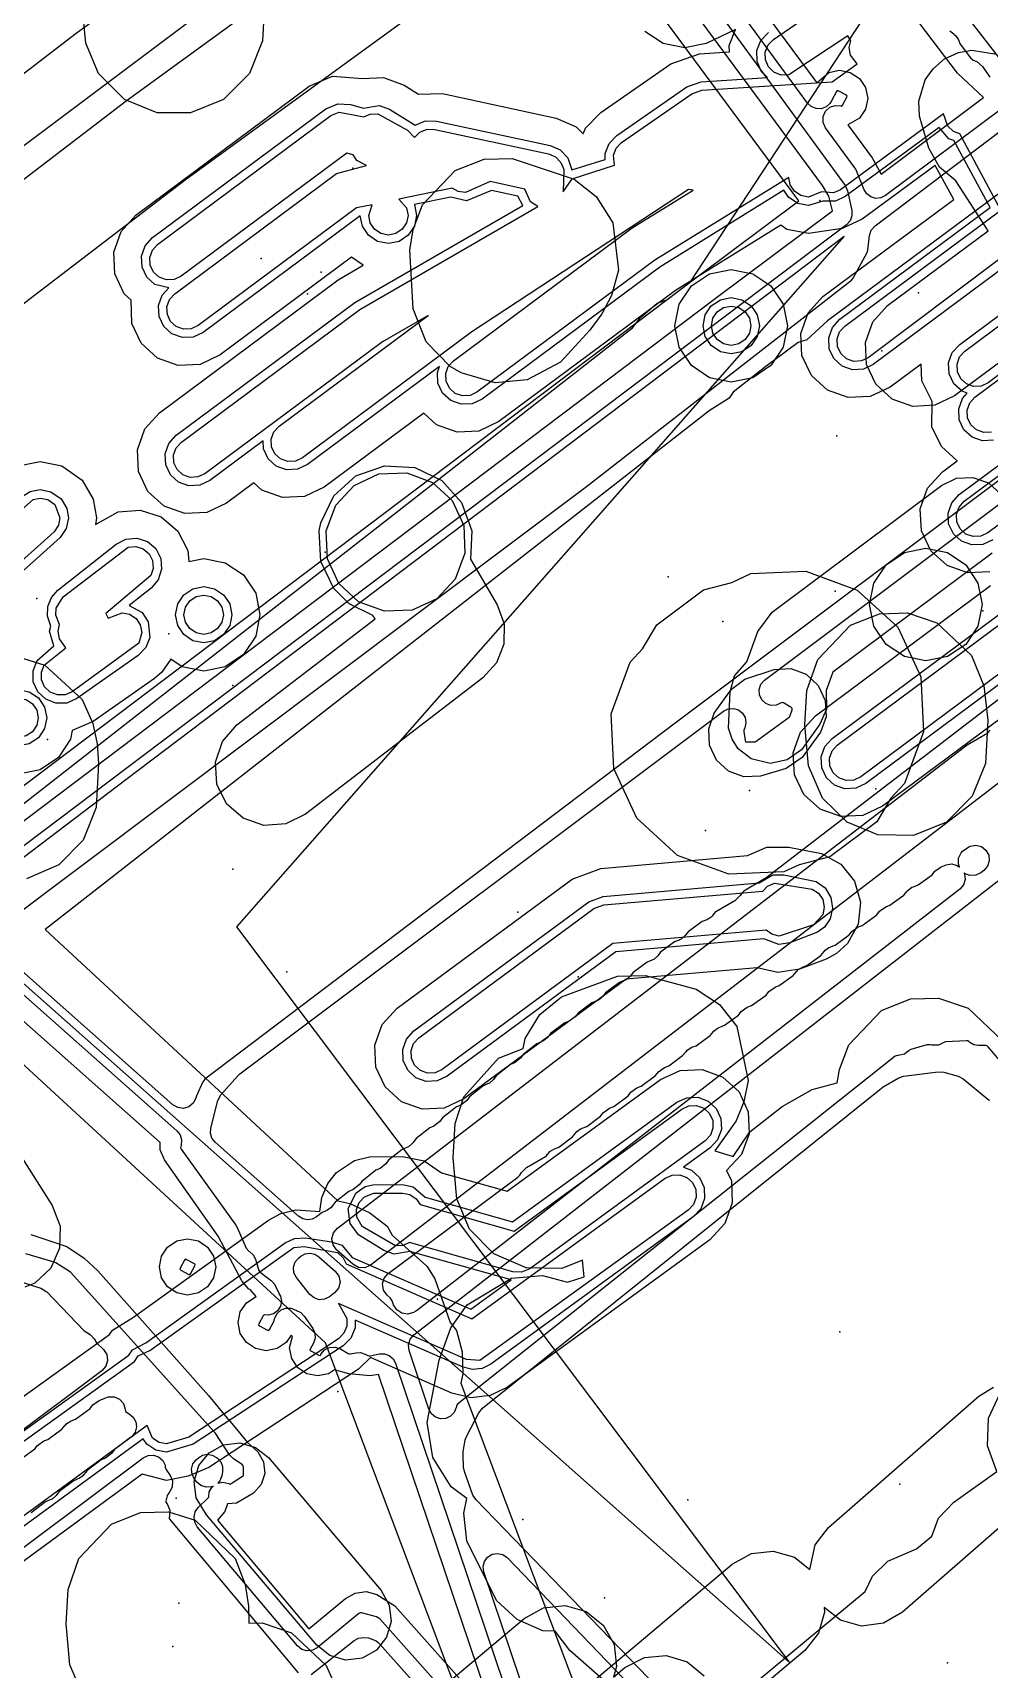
# Model space of a CAD drawing. Header units: metres. Extents: x 8738 to 9560, y -8972 to -7699.
# Drawn here: x 9114.7 to 9148.7, y -8066.4 to -8008.3 of the extents above; entities that cross this region are included whole.
import ezdxf

# ---------------------------------------------------------------- set-up
doc = ezdxf.new("R2010")
doc.units = ezdxf.units.M
for name, color, linetype in [('AI_GREENING_EXCLUSIONS', 1, 'Continuous'), ('AI_GREENING_LAWN', 82, 'Continuous'), ('AI_GREENING_REJECTED', 6, 'Continuous')]:
    doc.layers.add(name, color=color, linetype=linetype)

msp = doc.modelspace()

# ---------------------------------------------------------------- linework, layer by layer
at = {"layer": 'AI_GREENING_EXCLUSIONS'}
for points in [[(9065.332, -8039.592), (9105.887, -8008.746), (9106.413, -8008.49), (9106.998, -8008.456), (9107.55, -8008.648), (9107.988, -8009.037), (9108.243, -8009.563), (9108.278, -8010.148), (9108.086, -8010.701), (9107.697, -8011.138), (9102.685, -8014.931), (9104.516, -8017.317), (9116.273, -8008.3), (9130.611, -7997.862)], [(9133.563, -7999.423), (9118.053, -8010.714), (9074.126, -8044.337)], [(9135.54, -8000.547), (9142.587, -8010.068), (9143.017, -8009.692), (9143.4, -8009.616), (9143.783, -8009.692), (9144.107, -8009.909), (9144.324, -8010.233), (9144.4, -8010.616), (9144.324, -8010.999), (9144.107, -8011.323), (9143.69, -8011.558), (9144.557, -8012.732), (9144.883, -8013.307), (9148.52, -8010.585), (9147.591, -8009.719), (9142.603, -8003.151)], [(9079.347, -8062.757), (9138.983, -8017.725), (9143.15, -8014.605), (9143.021, -8014.092), (9142.791, -8013.706), (9133.374, -8000.948)], [(9135.623, -8002.253), (9120.149, -8013.518), (9076.249, -8047.119), (9063.963, -8056.126), (9063.981, -8056.862), (9063.352, -8058.709), (9062.065, -8060.175), (9060.716, -8061.209), (9058.965, -8062.071), (9057.019, -8062.197), (9056.141, -8061.899), (9055.655, -8061.923), (9055.572, -8062.153), (9055.355, -8062.393), (9055.049, -8063.245), (9053.738, -8064.69), (9053.176, -8065.106), (9051.411, -8065.939), (9051.081, -8065.955), (9011.834, -8095.018)], [(9078.75, -8061.955), (9138.383, -8016.924), (9141.952, -8014.253), (9132.857, -8001.965)], [(9080.683, -8060.415), (9081.039, -8060.271), (9098.011, -8047.845), (9098.452, -8047.159), (9099.101, -8046.725), (9099.704, -8046.605), (9107.738, -8040.723), (9108.093, -8039.918), (9108.411, -8039.511), (9109.002, -8039.001), (9109.348, -8038.887), (9111.571, -8037.208), (9111.775, -8036.907), (9112.426, -8036.478), (9113.156, -8036.2), (9113.776, -8036.16), (9136.038, -8018.768), (9136.326, -8018.398), (9136.916, -8017.887), (9137.262, -8017.772), (9138.109, -8017.132), (9145.009, -8006.609)], [(9080.683, -8060.415), (9081.039, -8060.271), (9098.011, -8047.845), (9098.452, -8047.159), (9099.101, -8046.725), (9099.704, -8046.605), (9107.738, -8040.723), (9108.093, -8039.918), (9108.411, -8039.511), (9109.002, -8039.001), (9109.348, -8038.887), (9111.571, -8037.208), (9111.775, -8036.907), (9112.426, -8036.478), (9113.156, -8036.2), (9113.776, -8036.16), (9136.038, -8018.768), (9136.326, -8018.398), (9136.916, -8017.887), (9137.262, -8017.772), (9138.109, -8017.132), (9145.009, -8006.609)], [(9150.625, -8015.163), (9144.421, -8019.827), (9144.174, -8019.944), (9143.902, -8019.957), (9143.644, -8019.865), (9143.442, -8019.682), (9143.325, -8019.435), (9143.311, -8019.162), (9143.403, -8018.905), (9143.586, -8018.703), (9149.134, -8014.582), (9147.674, -8011.88), (9147.446, -8011.793), (9147.247, -8011.606), (9147.092, -8011.167), (9143.428, -8013.859), (9143.18, -8013.975), (9142.762, -8013.934), (9142.295, -8014.12), (9142.027, -8014.067), (9141.8, -8013.915), (9141.648, -8013.688), (9141.596, -8013.423), (9136.841, -8016.359), (9130.518, -8021.056), (9130.271, -8021.173), (9129.999, -8021.187), (9129.741, -8021.095), (9129.539, -8020.912), (9129.422, -8020.665), (9129.408, -8020.392), (9129.5, -8020.135), (9129.683, -8019.933), (9136.03, -8015.217), (9138.202, -8013.873), (9138.031, -8013.851), (9130.337, -8018.913), (9124.319, -8023.384), (9124.072, -8023.501), (9123.799, -8023.514), (9123.542, -8023.422), (9123.339, -8023.239), (9123.222, -8022.992), (9123.209, -8022.72), (9123.3, -8022.462), (9123.484, -8022.26), (9128.783, -8018.323), (9127.163, -8019.258), (9120.849, -8023.949), (9120.602, -8024.065), (9120.329, -8024.079), (9120.072, -8023.987), (9119.87, -8023.804), (9119.753, -8023.557), (9119.739, -8023.284), (9119.831, -8023.027), (9120.014, -8022.825), (9126.361, -8018.11), (9132.684, -8014.455), (9132.415, -8014.295), (9132.217, -8013.837), (9130.987, -8013.572), (9130.115, -8013.959), (9129.844, -8013.927), (9129.631, -8013.809), (9127.747, -8014.196), (9128.017, -8014.502), (9128.07, -8014.77), (9128.07, -8014.77), (9128.017, -8015.038), (9127.865, -8015.265), (9127.638, -8015.417), (9127.37, -8015.47), (9127.102, -8015.417), (9126.875, -8015.265), (9126.723, -8015.038), (9126.67, -8014.77), (9126.797, -8014.391), (9126.241, -8014.506), (9120.613, -8018.686), (9120.366, -8018.803), (9120.094, -8018.817), (9119.836, -8018.725), (9119.634, -8018.542), (9119.517, -8018.295), (9119.503, -8018.022), (9119.595, -8017.765), (9119.778, -8017.562), (9125.53, -8013.289), (9126.594, -8013.004), (9126.253, -8012.827), (9126.118, -8012.623), (9125.889, -8012.558), (9120.007, -8016.927), (9119.76, -8017.044), (9119.487, -8017.058), (9119.23, -8016.966), (9119.028, -8016.783), (9118.911, -8016.536), (9118.897, -8016.263), (9118.989, -8016.006), (9119.172, -8015.803), (9125.331, -8011.228), (9125.623, -8011.101), (9126.501, -8011.276), (9126.723, -8011.174), (9126.996, -8011.162), (9128.05, -8011.743), (9128.296, -8012), (9128.49, -8011.812), (9128.744, -8011.711), (9129.017, -8011.716), (9133.057, -8012.586), (9133.308, -8012.694), (9133.498, -8012.89), (9133.599, -8013.144), (9133.583, -8013.937), (9133.895, -8013.474), (9135.407, -8012.987), (9135.367, -8012.632), (9135.467, -8012.378), (9135.657, -8012.181), (9138.15, -8010.452), (9138.504, -8010.328), (9143.132, -8010.03), (9144.024, -8009.392), (9143.791, -8009.074), (9143.743, -8008.805), (9143.795, -8008.567), (9143.697, -8008.387), (9141.597, -8009.78), (9141.324, -8009.785), (9141.07, -8009.684), (9140.873, -8009.495), (9140.764, -8009.244), (9140.759, -8008.971), (9140.859, -8008.717), (9141.049, -8008.521), (9143.135, -8007.073)], [(9148.734, -8027.431), (9147.954, -8027.47), (9147.219, -8027.207), (9146.641, -8026.684), (9146.307, -8025.979), (9146.268, -8025.199), (9146.53, -8024.464), (9147.054, -8023.886), (9147.581, -8023.494), (9147.018, -8022.984), (9146.684, -8022.279), (9146.688, -8021.378), (9146.326, -8020.648), (9146.296, -8020.053), (9145.196, -8020.87), (9144.491, -8021.204), (9143.712, -8021.243), (9142.977, -8020.981), (9142.398, -8020.457), (9142.064, -8019.752), (9142.025, -8018.973), (9142.288, -8018.238), (9142.811, -8017.659), (9147.455, -8014.209), (9146.798, -8012.995), (9144.198, -8014.906), (9143.491, -8015.237), (9142.295, -8015.42), (9141.53, -8015.268), (9141.315, -8015.124), (9137.572, -8017.436), (9131.293, -8022.1), (9130.588, -8022.434), (9129.809, -8022.473), (9129.074, -8022.211), (9128.625, -8021.804), (9125.094, -8024.427), (9124.389, -8024.761), (9123.609, -8024.8), (9122.874, -8024.538), (9122.586, -8024.277), (9121.624, -8024.992), (9120.919, -8025.326), (9120.14, -8025.365), (9119.405, -8025.103), (9118.826, -8024.579), (9118.492, -8023.874), (9118.453, -8023.095), (9118.715, -8022.36), (9119.239, -8021.781), (9125.586, -8017.066), (9126.48, -8016.535), (9126.064, -8016.256), (9121.388, -8019.73), (9120.683, -8020.064), (9119.904, -8020.103), (9119.169, -8019.841), (9118.59, -8019.317), (9118.256, -8018.612), (9118.256, -8018.612), (9118.234, -8017.784), (9117.984, -8017.558), (9117.65, -8016.853), (9117.611, -8016.073), (9117.873, -8015.339), (9118.397, -8014.76), (9124.556, -8010.185), (9125.389, -8009.823), (9126.446, -8009.909), (9127.197, -8009.878), (9127.93, -8010.147), (9128.442, -8010.46), (9129.291, -8010.445), (9133.331, -8011.315), (9134.047, -8011.625), (9134.293, -8011.879), (9134.374, -8011.674), (9134.916, -8011.113), (9137.409, -8009.384), (9138.42, -8009.031), (9139.484, -8008.962), (9139.48, -8008.74), (9139.708, -8008.162), (9138.664, -8008.67), (9137.899, -8008.822), (9137.134, -8008.67), (9136.485, -8008.236)], [(9150.634, -8015.585), (9144.6, -8020.067), (9144.248, -8020.234), (9143.858, -8020.254), (9143.49, -8020.123), (9143.201, -8019.861), (9143.034, -8019.508), (9143.014, -8019.119), (9143.146, -8018.751), (9143.407, -8018.462), (9148.746, -8014.496), (9147.459, -8012.113), (9147.286, -8012.047), (9146.943, -8011.647), (9143.605, -8014.101), (9143.252, -8014.266), (9142.801, -8014.261), (9142.295, -8014.42), (9141.912, -8014.344), (9141.588, -8014.127), (9141.424, -8013.881), (9137.01, -8016.608), (9130.697, -8021.297), (9130.345, -8021.464), (9129.955, -8021.484), (9129.587, -8021.353), (9129.298, -8021.091), (9129.131, -8020.738), (9129.111, -8020.348), (9129.185, -8020.142), (9124.497, -8023.625), (9124.145, -8023.792), (9123.755, -8023.811), (9123.388, -8023.68), (9123.098, -8023.418), (9122.931, -8023.066), (9122.917, -8022.786), (9121.028, -8024.189), (9120.675, -8024.356), (9120.286, -8024.376), (9119.918, -8024.245), (9119.629, -8023.983), (9119.462, -8023.63), (9119.442, -8023.241), (9119.573, -8022.873), (9119.835, -8022.584), (9126.182, -8017.869), (9132.145, -8014.42), (9131.968, -8014.09), (9131.028, -8013.888), (9130.14, -8014.258), (9129.591, -8014.123), (9128.294, -8014.39), (9128.37, -8014.77), (9128.294, -8015.153), (9128.077, -8015.477), (9127.753, -8015.694), (9127.753, -8015.694), (9127.37, -8015.77), (9126.987, -8015.694), (9126.663, -8015.477), (9126.446, -8015.153), (9126.366, -8014.786), (9120.792, -8018.927), (9120.439, -8019.094), (9120.05, -8019.114), (9119.682, -8018.982), (9119.393, -8018.721), (9119.226, -8018.368), (9119.206, -8017.978), (9119.338, -8017.611), (9119.575, -8017.348), (9119.076, -8017.224), (9118.787, -8016.962), (9118.62, -8016.609), (9118.6, -8016.219), (9118.731, -8015.852), (9118.993, -8015.563), (9125.152, -8010.987), (9125.569, -8010.806), (9126.022, -8010.828), (9126.485, -8010.96), (9127.042, -8010.866), (9127.409, -8011), (9128.317, -8011.57), (9128.69, -8011.416), (9129.081, -8011.422), (9133.121, -8012.292), (9133.479, -8012.447), (9133.75, -8012.728), (9133.893, -8013.148), (9135.076, -8012.788), (9135.072, -8012.578), (9135.215, -8012.215), (9135.486, -8011.935), (9137.979, -8010.205), (9138.485, -8010.029), (9140.845, -8009.877), (9140.627, -8009.666), (9140.471, -8009.308), (9140.464, -8008.918), (9140.607, -8008.555), (9140.878, -8008.274)], [(9152.56, -8017.418), (9147.489, -8021.185), (9146.784, -8021.519), (9146.004, -8021.558), (9145.269, -8021.296), (9144.691, -8020.772), (9144.356, -8020.067), (9144.317, -8019.288), (9144.58, -8018.553), (9145.103, -8017.974), (9148.675, -8015.321), (9147.532, -8013.539), (9146.948, -8013.064), (9146.948, -8013.064), (9146.577, -8012.378), (9146.244, -8011.249), (9146.221, -8010.709), (9146.444, -8009.961), (9146.721, -8009.563), (9147.132, -8009.212), (9147.622, -8008.984), (9148.1, -8008.899), (9148.977, -8009.048)], [(9153.165, -8010.955), (9142.97, -8018.516), (9142.241, -8019.189), (9141.924, -8019.291), (9140.786, -8020.136), (9139.619, -8021.047), (9139.474, -8021.261), (9138.766, -8021.714), (9115.172, -8040.146), (9125.576, -8049.787), (9126.006, -8049.876), (9126.708, -8050.207), (9127.325, -8050.685), (9127.506, -8051.001), (9128.731, -8052.108), (9129.023, -8052.548), (9129.566, -8054.105), (9129.786, -8054.393), (9129.987, -8055.147), (9130.02, -8055.927), (9129.947, -8056.257), (9137.31, -8075.811), (9167.364, -8104.16)], [(9153.165, -8010.955), (9142.97, -8018.516), (9142.241, -8019.189), (9141.924, -8019.291), (9140.786, -8020.136), (9139.619, -8021.047), (9139.474, -8021.261), (9138.766, -8021.714), (9115.172, -8040.146), (9125.576, -8049.787), (9126.006, -8049.876), (9126.708, -8050.207), (9127.325, -8050.685), (9127.506, -8051.001), (9128.731, -8052.108), (9129.023, -8052.548), (9129.566, -8054.105), (9129.786, -8054.393), (9129.987, -8055.147), (9130.02, -8055.927), (9129.947, -8056.257), (9137.31, -8075.811), (9167.364, -8104.16)], [(9148.867, -8022.762), (9148.477, -8022.781), (9148.11, -8022.65), (9147.821, -8022.388), (9147.654, -8022.035), (9147.634, -8021.646), (9147.765, -8021.278), (9147.94, -8021.085), (9147.752, -8021.018), (9147.463, -8020.757), (9147.296, -8020.404), (9147.276, -8020.014), (9147.407, -8019.647), (9147.669, -8019.358), (9151.506, -8016.507)], [(9153.188, -8017.317), (9148.683, -8020.722), (9148.436, -8020.839), (9148.163, -8020.853), (9147.906, -8020.761), (9147.704, -8020.578), (9147.587, -8020.331), (9147.573, -8020.058), (9147.665, -8019.801), (9147.848, -8019.598), (9151.833, -8016.638)], [(9148.794, -8022.471), (9148.521, -8022.484), (9148.264, -8022.392), (9148.062, -8022.209), (9147.945, -8021.962), (9147.931, -8021.69), (9148.023, -8021.432), (9148.206, -8021.23), (9153.969, -8016.948)], [(9155.521, -8020.958), (9148.664, -8026.053), (9148.417, -8026.17), (9148.144, -8026.184), (9147.887, -8026.092), (9147.684, -8025.908), (9147.567, -8025.662), (9147.554, -8025.389), (9147.646, -8025.132), (9147.829, -8024.929), (9151.987, -8021.84)], [(9148.843, -8026.294), (9148.49, -8026.461), (9148.1, -8026.48), (9147.733, -8026.349), (9147.444, -8026.087), (9147.276, -8025.735), (9147.257, -8025.345), (9147.388, -8024.978), (9147.65, -8024.688), (9151.447, -8021.868)], [(9114.234, -8023.665), (9114.999, -8023.513), (9115.764, -8023.665), (9116.488, -8024.178), (9116.886, -8024.849), (9116.999, -8025.513), (9116.962, -8025.755), (9117.771, -8025.307), (9118.549, -8025.244), (9119.292, -8025.483), (9119.887, -8025.988), (9120.243, -8026.682), (9120.275, -8027.065), (9120.808, -8026.959), (9121.573, -8027.111), (9122.222, -8027.545), (9122.656, -8028.194), (9122.808, -8028.959), (9122.656, -8029.724), (9122.222, -8030.373), (9121.573, -8030.807), (9120.808, -8030.959), (9120.043, -8030.807), (9119.645, -8030.541), (9119.324, -8031.004), (9119.059, -8031.227), (9116.879, -8032.757), (9116.14, -8033.073), (9116.078, -8033.385), (9115.644, -8034.034), (9114.995, -8034.468), (9114.23, -8034.62)], [(9148.821, -8026.766), (9143.162, -8031.001), (9142.927, -8031.65), (9142.941, -8032.315), (9142.702, -8032.849), (9142.047, -8033.753), (9141.542, -8034.109), (9140.939, -8034.243), (9140.262, -8034.082), (9139.801, -8033.721), (9139.581, -8033.381), (9139.46, -8032.994), (9139.513, -8031.699), (9139.513, -8031.699), (9139.67, -8031.135), (9140.105, -8030.632), (9140.492, -8029.56), (9141.004, -8028.868), (9147.024, -8024.364), (9147.552, -8024.112), (9148.136, -8024.08), (9148.688, -8024.275), (9149.123, -8024.666)], [(9150.714, -8031.461), (9144.927, -8035.76), (9144.222, -8036.094), (9143.443, -8036.133), (9142.708, -8035.871), (9142.129, -8035.347), (9141.795, -8034.642), (9141.756, -8033.862), (9142.018, -8033.127), (9142.542, -8032.549), (9148.769, -8027.923)], [(9150.338, -8030.494), (9144.331, -8034.957), (9143.978, -8035.124), (9143.589, -8035.144), (9143.221, -8035.012), (9142.932, -8034.751), (9142.765, -8034.398), (9142.745, -8034.008), (9142.877, -8033.641), (9143.138, -8033.352), (9149.366, -8028.725)], [(9150.225, -8030.204), (9144.152, -8034.716), (9143.905, -8034.833), (9143.633, -8034.847), (9143.375, -8034.755), (9143.173, -8034.572), (9143.056, -8034.325), (9143.042, -8034.052), (9143.134, -8033.795), (9143.317, -8033.592), (9149.544, -8028.966)], [(9114.215, -8030.454), (9115.164, -8030.754), (9116.489, -8031.965), (9116.874, -8032.821), (9117.029, -8033.54), (9117.069, -8034.257), (9116.991, -8035.802), (9116.522, -8036.967), (9115.666, -8037.844), (9114.516, -8038.342)], [(9109.622, -8040.8), (9115.427, -8049.951), (9115.708, -8050.679), (9115.689, -8051.459), (9115.374, -8052.173), (9114.809, -8052.711), (9114.452, -8052.849)], [(9114.672, -8050.982), (9115.951, -8051.404), (9116.563, -8051.813), (9117.042, -8052.266), (9120.974, -8056.696), (9121.648, -8057.505), (9121.7, -8057.544), (9121.746, -8057.622), (9122.364, -8058.365), (9122.73, -8058.7), (9122.934, -8059.057), (9122.978, -8059.467), (9122.853, -8059.859), (9122.58, -8060.167), (9121.974, -8060.524), (9121.653, -8060.54), (9121.564, -8060.818), (9121.296, -8061.121), (9124.543, -8064.988), (9125.852, -8063.909), (9126.19, -8063.714), (9126.577, -8063.664), (9126.954, -8063.765), (9127.603, -8064.171), (9131.137, -8068.151), (9127.021, -8055.948), (9126.728, -8055.997), (9125.961, -8055.931), (9125.456, -8055.783), (9125.241, -8055.927), (9124.858, -8056.003), (9124.475, -8055.927), (9124.151, -8055.71), (9123.934, -8055.386), (9123.858, -8055.003), (9123.966, -8054.604), (9123.912, -8054.558), (9123.74, -8054.816), (9123.416, -8055.033), (9123.033, -8055.109), (9122.65, -8055.033), (9122.326, -8054.816), (9122.109, -8054.492), (9122.033, -8054.109), (9122.109, -8053.726), (9122.326, -8053.402), (9122.67, -8053.181), (9122.463, -8052.934), (9122.415, -8052.916), (9122.161, -8052.62), (9121.325, -8051.042), (9119.416, -8048.323), (9119.263, -8047.964), (9119.26, -8047.705), (9112.494, -8041.713)], [(9135.186, -8066.963), (9133.822, -8065.753), (9133.292, -8065.07), (9132.859, -8065.055), (9131.947, -8064.656), (9131.217, -8063.981), (9130.163, -8061.862), (9130.047, -8060.874), (9130.162, -8060.352), (9129.601, -8059.939), (9128.953, -8058.899), (9128.744, -8057.66), (9129.172, -8055.445), (9129.592, -8054.295), (9130.164, -8053.479), (9131.748, -8052.525), (9132.851, -8052.434), (9133.73, -8052.674), (9134.327, -8052.48), (9134.265, -8051.893), (9133.53, -8052.182), (9132.261, -8052.166), (9131.111, -8051.668), (9130.256, -8050.791), (9129.802, -8049.707), (9129.669, -8048.254), (9129.738, -8047.031), (9130.049, -8046.085), (9131.287, -8044.712), (9132.159, -8044.364), (9132.228, -8044.009), (9132.751, -8043.163), (9133.522, -8042.534), (9135.505, -8041.8), (9136.5, -8041.774), (9138.302, -8042.266), (9139.138, -8042.805), (9139.752, -8043.588), (9140.151, -8045.504), (9139.999, -8046.259), (9139.721, -8046.941), (9138.972, -8048.008), (9139.616, -8048.212), (9140.216, -8047.334), (9141.363, -8046.431), (9142.425, -8045.823), (9143.313, -8045.585), (9143.396, -8045.113), (9143.735, -8044.238), (9144.896, -8043.016), (9145.926, -8042.609), (9146.92, -8042.582), (9147.97, -8042.934), (9149.194, -8044.093)], [(9162.28, -8104.863), (9136.861, -8080.886), (9136.325, -8080.771), (9135.635, -8080.413), (9135.036, -8079.913), (9134.867, -8079.59), (9133.732, -8078.495), (9133.409, -8077.988), (9132.898, -8076.498), (9132.677, -8076.21), (9132.476, -8075.456), (9132.444, -8074.676), (9132.509, -8074.41), (9125.134, -8054.827), (9111.895, -8042.637), (9083.258, -8063.604), (9082.583, -8064.221), (9082.275, -8064.323), (9081.525, -8064.872), (9079.98, -8066.016)], [(9162.28, -8104.863), (9136.861, -8080.886), (9136.325, -8080.771), (9135.635, -8080.413), (9135.036, -8079.913), (9134.867, -8079.59), (9133.732, -8078.495), (9133.409, -8077.988), (9132.898, -8076.498), (9132.677, -8076.21), (9132.476, -8075.456), (9132.444, -8074.676), (9132.509, -8074.41), (9125.134, -8054.827), (9111.895, -8042.637), (9083.258, -8063.604), (9082.583, -8064.221), (9082.275, -8064.323), (9081.525, -8064.872), (9079.98, -8066.016)], [(9111.054, -8059.13), (9117.461, -8054.529), (9117.567, -8054.37), (9118.312, -8053.917), (9123.116, -8050.467), (9123.554, -8050.228), (9124.08, -8050.101), (9124.937, -8050.164), (9125.007, -8049.657), (9125.222, -8049.162), (9125.523, -8048.78), (9126.166, -8048.353), (9126.697, -8048.214), (9127.874, -8048.205), (9128.639, -8048.36), (9129.262, -8048.781), (9131.589, -8049.438), (9137.035, -8045.472), (9137.743, -8045.145), (9138.523, -8045.113), (9139.255, -8045.383), (9139.829, -8045.912), (9140.156, -8046.62), (9140.188, -8047.4), (9139.918, -8048.132), (9139.388, -8048.707), (9139.558, -8049.075), (9139.59, -8049.855), (9139.32, -8050.588), (9138.791, -8051.161), (9131.603, -8056.396), (9130.982, -8056.7), (9130.295, -8056.775), (9129.623, -8056.612), (9126.733, -8055.346), (9126.308, -8055.765), (9120.989, -8059.26), (9120.255, -8059.562), (9119.49, -8059.714), (9118.627, -8059.497), (9112.589, -8063.912)], [(9111.104, -8060.326), (9118.147, -8055.267), (9118.274, -8055.077), (9118.757, -8054.828), (9123.7, -8051.279), (9124.035, -8051.122), (9124.424, -8051.101), (9125.349, -8051.233), (9125.717, -8051.362), (9126.088, -8051.789), (9130.301, -8053.633), (9131.733, -8052.59), (9128.134, -8051.579), (9127.577, -8051.674), (9127.21, -8051.54), (9126.312, -8050.986), (9126.007, -8050.583), (9125.943, -8050.048), (9126.227, -8049.491), (9126.549, -8049.277), (9126.814, -8049.208), (9127.87, -8049.205), (9128.252, -8049.282), (9128.678, -8049.655), (9131.785, -8050.532), (9137.623, -8046.281), (9137.977, -8046.117), (9138.367, -8046.101), (9138.734, -8046.236), (9139.02, -8046.5), (9139.184, -8046.855), (9139.2, -8047.244), (9139.065, -8047.611), (9138.801, -8047.897), (9137.853, -8048.587), (9138.135, -8048.691), (9138.422, -8048.956), (9138.586, -8049.31), (9138.602, -8049.7), (9138.467, -8050.066), (9138.203, -8050.353), (9131.014, -8055.588), (9130.704, -8055.74), (9130.36, -8055.777), (9130.024, -8055.695), (9126.191, -8054.018), (9126.189, -8054.297), (9126.036, -8054.656), (9125.758, -8054.93), (9120.439, -8058.425), (9119.49, -8058.714), (9119.107, -8058.638), (9118.783, -8058.421), (9118.659, -8058.235), (9111.304, -8063.613)], [(9111.048, -8060.735), (9118.353, -8055.488), (9118.486, -8055.289), (9118.891, -8055.102), (9124.015, -8051.444), (9124.382, -8051.398), (9125.564, -8051.62), (9125.768, -8051.803), (9125.873, -8052.023), (9130.338, -8053.977), (9137.202, -8048.979), (9137.45, -8048.864), (9137.723, -8048.853), (9137.979, -8048.947), (9138.18, -8049.132), (9138.294, -8049.38), (9138.305, -8049.653), (9138.211, -8049.91), (9138.026, -8050.11), (9130.62, -8055.452), (9130.145, -8055.421), (9125.593, -8053.428), (9125.897, -8053.963), (9125.895, -8054.236), (9125.788, -8054.487), (9125.594, -8054.679), (9120.275, -8058.174), (9119.49, -8058.414), (9119.222, -8058.361), (9118.995, -8058.209), (9118.799, -8057.761), (9111.093, -8063.395)], [(9133.8, -8067.559), (9139.586, -8062.69), (9140.27, -8062.314), (9141.046, -8062.228), (9141.795, -8062.445), (9142.342, -8062.883), (9142.53, -8062.002), (9143.006, -8061.384), (9148.346, -8056.725), (9148.868, -8056.396)], [(9139.439, -8067.704), (9144.309, -8063.657), (9144.575, -8063.118), (9145.115, -8062.578), (9146.133, -8062.141), (9146.674, -8061.691), (9146.918, -8061.052), (9147.455, -8060.485), (9148.994, -8059.394), (9148.656, -8058.485), (9148.695, -8057.499), (9149.104, -8056.617)], [(9150.093, -8060.51), (9145.636, -8064.399), (9144.959, -8064.787), (9144.185, -8064.887), (9143.432, -8064.683), (9142.849, -8064.233), (9142.867, -8064.392), (9142.649, -8065.142), (9142.162, -8065.751), (9136.962, -8070.126)], [(9116.552, -8067.41), (9116.053, -8066.26), (9115.92, -8064.806), (9115.989, -8063.584), (9116.377, -8062.486), (9117.538, -8061.264), (9118.568, -8060.857), (9119.562, -8060.83), (9120.51, -8061.131), (9120.51, -8061.131), (9121.922, -8062.488), (9122.282, -8063.416), (9122.404, -8064.186), (9122.408, -8064.786), (9122.882, -8064.773), (9123.932, -8065.125), (9125.156, -8066.284), (9125.541, -8067.14)], [(9125.066, -8070.617), (9132.194, -8064.62), (9132.877, -8064.244), (9133.653, -8064.158), (9134.402, -8064.375), (9135.012, -8064.863), (9135.388, -8065.546), (9135.474, -8066.322), (9135.365, -8066.698), (9135.776, -8066.365), (9136.466, -8066), (9137.243, -8065.928), (9137.989, -8066.159), (9138.589, -8066.657)]]:
    msp.add_lwpolyline(points, dxfattribs=at)
for points in [[(9121.175, -8003.574), (9122.399, -8004.732), (9122.845, -8005.807), (9122.979, -8007.024), (9122.901, -8008.569), (9122.432, -8009.734), (9121.509, -8010.656), (9120.344, -8011.126), (9119.157, -8011.126), (9117.992, -8010.656), (9117.07, -8009.734), (9116.616, -8008.651), (9116.483, -8007.197), (9116.552, -8005.975), (9116.94, -8004.877), (9118.101, -8003.655), (9119.131, -8003.248), (9120.125, -8003.222), (9121.175, -8003.574)], [(9129.747, -8013.18), (9130.776, -8012.773), (9131.771, -8012.746), (9133.975, -8013.486), (9134.758, -8014.099), (9135.342, -8015.04), (9135.547, -8016.713), (9135.298, -8017.618), (9134.958, -8018.271), (9134.532, -8018.848), (9133.487, -8019.989), (9132.305, -8020.61), (9131.164, -8020.717), (9129.96, -8020.368), (9129.571, -8020.136), (9128.715, -8019.259), (9128.246, -8018.094), (9128.13, -8016.004), (9128.247, -8015.277), (9128.586, -8014.402), (9129.747, -8013.18)], [(9121.974, -8040.042), (9141.61, -8066.165), (9111.666, -8039.643), (9118.047, -8034.817), (9118.047, -8034.817), (9143.567, -8015.511), (9121.974, -8040.042)], [(9140.315, -8020.539), (9139.55, -8020.691), (9138.785, -8020.539), (9138.136, -8020.105), (9137.702, -8019.456), (9137.55, -8018.691), (9137.702, -8017.926), (9138.136, -8017.277), (9138.785, -8016.843), (9139.55, -8016.691), (9140.315, -8016.843), (9140.964, -8017.277), (9141.398, -8017.926), (9141.55, -8018.691), (9141.398, -8019.456), (9140.964, -8020.105), (9140.315, -8020.539)], [(9139.167, -8019.615), (9138.843, -8019.398), (9138.626, -8019.074), (9138.55, -8018.691), (9138.626, -8018.308), (9138.843, -8017.984), (9139.167, -8017.767), (9139.55, -8017.691), (9139.933, -8017.767), (9140.257, -8017.984), (9140.474, -8018.308), (9140.55, -8018.691), (9140.474, -8019.074), (9140.257, -8019.398), (9139.933, -8019.615), (9139.55, -8019.691), (9139.167, -8019.615)], [(9139.282, -8019.338), (9139.055, -8019.186), (9138.903, -8018.959), (9138.85, -8018.691), (9138.903, -8018.423), (9139.055, -8018.196), (9139.282, -8018.044), (9139.55, -8017.991), (9139.818, -8018.044), (9140.045, -8018.196), (9140.197, -8018.423), (9140.25, -8018.691), (9140.197, -8018.959), (9140.045, -8019.186), (9139.818, -8019.338), (9139.55, -8019.391), (9139.282, -8019.338)], [(9125.976, -8028.567), (9125.435, -8028.026), (9124.972, -8027.066), (9124.914, -8025.982), (9124.972, -8025.69), (9125.435, -8024.73), (9126.214, -8024.029), (9127.228, -8023.668), (9128.312, -8023.726), (9129.272, -8024.189), (9129.973, -8024.968), (9130.334, -8025.982), (9130.292, -8026.984), (9131.239, -8028.61), (9131.483, -8029.285), (9131.473, -8030.002), (9131.21, -8030.67), (9130.729, -8031.203), (9124.424, -8036.045), (9123.724, -8036.39), (9122.945, -8036.442), (9122.206, -8036.191), (9121.619, -8035.677), (9121.274, -8034.977), (9121.223, -8034.198), (9121.473, -8033.459), (9121.987, -8032.872), (9126.897, -8029.102), (9126.822, -8028.982), (9125.976, -8028.567)], [(9126.152, -8024.366), (9127.034, -8023.957), (9128.02, -8023.918), (9128.937, -8024.259), (9129.636, -8024.906), (9130.045, -8025.788), (9130.084, -8026.774), (9129.743, -8027.691), (9129.096, -8028.39), (9128.214, -8028.799), (9127.228, -8028.838), (9126.311, -8028.497), (9125.612, -8027.85), (9125.203, -8026.968), (9125.164, -8025.982), (9125.505, -8025.065), (9126.152, -8024.366)], [(9109.546, -8031.643), (9109.16, -8031.699), (9108.782, -8031.602), (9108.469, -8031.368), (9108.271, -8031.032), (9108.215, -8030.646), (9108.312, -8030.268), (9108.546, -8029.955), (9114.331, -8024.768), (9114.643, -8024.584), (9114.999, -8024.513), (9115.382, -8024.589), (9115.744, -8024.845), (9115.942, -8025.181), (9115.999, -8025.513), (9115.923, -8025.896), (9115.706, -8026.22), (9109.882, -8031.445), (9109.546, -8031.643)], [(9109.176, -8031.399), (9108.911, -8031.331), (9108.693, -8031.167), (9108.554, -8030.932), (9108.515, -8030.662), (9108.583, -8030.397), (9108.747, -8030.179), (9114.75, -8024.863), (9114.999, -8024.813), (9115.267, -8024.866), (9115.52, -8025.046), (9115.699, -8025.513), (9115.646, -8025.781), (9115.494, -8026.008), (9109.681, -8031.221), (9109.446, -8031.36), (9109.176, -8031.399)], [(9118.806, -8026.357), (9119.104, -8026.609), (9119.282, -8026.956), (9119.314, -8027.345), (9119.194, -8027.716), (9118.942, -8028.014), (9118.159, -8028.635), (9118.617, -8028.883), (9118.834, -8029.207), (9118.895, -8029.763), (9118.754, -8030.126), (9118.484, -8030.409), (9116.304, -8031.939), (9115.948, -8032.096), (9115.557, -8032.105), (9115.194, -8031.964), (9114.911, -8031.694), (9114.754, -8031.338), (9114.745, -8030.947), (9114.886, -8030.584), (9115.489, -8030.067), (9115.334, -8029.54), (9115.375, -8029.36), (9115.259, -8029.014), (9115.27, -8028.669), (9115.398, -8028.348), (9115.627, -8028.09), (9117.699, -8026.447), (9118.046, -8026.269), (9118.435, -8026.237), (9118.806, -8026.357)], [(9118.993, -8027.038), (9119.016, -8027.311), (9118.932, -8027.571), (9117.327, -8028.912), (9117.415, -8029.082), (9117.91, -8028.89), (9118.178, -8028.943), (9118.405, -8029.095), (9118.557, -8029.322), (9118.61, -8029.59), (9118.501, -8029.965), (9116.132, -8031.693), (9115.882, -8031.803), (9115.609, -8031.809), (9115.355, -8031.711), (9115.157, -8031.522), (9115.047, -8031.272), (9115.041, -8030.999), (9115.139, -8030.745), (9115.91, -8030.138), (9115.68, -8029.818), (9115.634, -8029.548), (9115.688, -8029.31), (9115.556, -8028.972), (9115.564, -8028.73), (9115.814, -8028.325), (9118.128, -8026.557), (9118.4, -8026.535), (9118.66, -8026.619), (9118.869, -8026.796), (9118.993, -8027.038)], [(9148.316, -8027.832), (9148.468, -8028.597), (9148.316, -8029.362), (9147.882, -8030.011), (9147.233, -8030.445), (9146.468, -8030.597), (9145.703, -8030.445), (9145.054, -8030.011), (9144.62, -8029.362), (9144.468, -8028.597), (9144.62, -8027.832), (9145.054, -8027.183), (9145.703, -8026.749), (9146.468, -8026.597), (9147.233, -8026.749), (9147.882, -8027.183), (9148.316, -8027.832)], [(9148.316, -8027.832), (9148.468, -8028.597), (9148.316, -8029.362), (9147.882, -8030.011), (9147.233, -8030.445), (9146.468, -8030.597), (9145.703, -8030.445), (9145.054, -8030.011), (9144.62, -8029.362), (9144.468, -8028.597), (9144.62, -8027.832), (9145.054, -8027.183), (9145.703, -8026.749), (9146.468, -8026.597), (9147.233, -8026.749), (9147.882, -8027.183), (9148.316, -8027.832)], [(9146.293, -8031.169), (9146.378, -8033.118), (9145.71, -8034.951), (9145.226, -8035.479), (9144.721, -8036.317), (9143.056, -8037.559), (9141.963, -8037.841), (9141.42, -8038.094), (9139.47, -8038.179), (9137.637, -8037.511), (9136.2, -8036.192), (9135.376, -8034.424), (9135.291, -8032.474), (9135.959, -8030.641), (9136.393, -8030.168), (9136.907, -8029.317), (9138.572, -8028.075), (9139.572, -8027.815), (9140.248, -8027.5), (9142.197, -8027.415), (9144.03, -8028.083), (9145.469, -8029.401), (9146.293, -8031.169)], [(9120.425, -8029.883), (9120.101, -8029.666), (9119.884, -8029.342), (9119.808, -8028.959), (9119.884, -8028.576), (9120.101, -8028.252), (9120.425, -8028.035), (9120.808, -8027.959), (9121.191, -8028.035), (9121.515, -8028.252), (9121.732, -8028.576), (9121.808, -8028.959), (9121.732, -8029.342), (9121.515, -8029.666), (9121.191, -8029.883), (9120.808, -8029.959), (9120.425, -8029.883)], [(9120.54, -8029.606), (9120.313, -8029.454), (9120.161, -8029.227), (9120.108, -8028.959), (9120.161, -8028.691), (9120.313, -8028.464), (9120.54, -8028.312), (9120.808, -8028.259), (9121.076, -8028.312), (9121.303, -8028.464), (9121.455, -8028.691), (9121.508, -8028.959), (9121.455, -8029.227), (9121.303, -8029.454), (9121.076, -8029.606), (9120.808, -8029.659), (9120.54, -8029.606)], [(9145.809, -8028.896), (9146.859, -8029.248), (9148.083, -8030.407), (9148.53, -8031.482), (9148.663, -8032.699), (9148.586, -8034.244), (9148.116, -8035.409), (9147.194, -8036.331), (9146.029, -8036.801), (9144.76, -8036.784), (9143.676, -8036.331), (9142.799, -8035.476), (9142.301, -8034.325), (9142.168, -8032.872), (9142.236, -8031.65), (9142.625, -8030.552), (9143.785, -8029.33), (9144.815, -8028.923), (9145.809, -8028.896)], [(9142.919, -8032.585), (9142.718, -8033.135), (9142.069, -8034.03), (9141.5, -8034.422), (9140.589, -8034.694), (9140.004, -8034.719), (9139.454, -8034.519), (9139.023, -8034.123), (9138.776, -8033.593), (9138.751, -8033.008), (9138.951, -8032.458), (9139.559, -8031.604), (9140.038, -8031.253), (9141.08, -8030.9), (9141.664, -8030.874), (9142.214, -8031.075), (9142.646, -8031.47), (9142.893, -8032.001), (9142.919, -8032.585)], [(9113.847, -8033.544), (9113.523, -8033.327), (9113.306, -8033.003), (9113.23, -8032.62), (9113.306, -8032.237), (9113.523, -8031.913), (9113.847, -8031.696), (9114.23, -8031.62), (9114.613, -8031.696), (9114.937, -8031.913), (9115.154, -8032.237), (9115.23, -8032.62), (9115.154, -8033.003), (9114.937, -8033.327), (9114.613, -8033.544), (9114.23, -8033.62), (9113.847, -8033.544)], [(9113.735, -8033.115), (9113.583, -8032.888), (9113.53, -8032.62), (9113.583, -8032.352), (9113.735, -8032.125), (9113.962, -8031.973), (9114.23, -8031.92), (9114.498, -8031.973), (9114.725, -8032.125), (9114.877, -8032.352), (9114.93, -8032.62), (9114.877, -8032.888), (9114.725, -8033.115), (9114.498, -8033.267), (9114.23, -8033.32), (9113.962, -8033.267), (9113.735, -8033.115)], [(9144.062, -8039.952), (9143.686, -8040.636), (9143.286, -8040.999), (9142.92, -8041.197), (9141.98, -8041.55), (9141.21, -8041.675), (9140.478, -8041.503), (9135.823, -8041.907), (9130.055, -8046.16), (9129.348, -8046.491), (9128.569, -8046.527), (9127.835, -8046.262), (9127.258, -8045.737), (9126.926, -8045.03), (9126.89, -8044.251), (9127.155, -8043.517), (9127.681, -8042.94), (9133.902, -8038.354), (9134.916, -8037.971), (9140.131, -8037.518), (9140.822, -8037.221), (9141.603, -8037.212), (9142.757, -8037.442), (9143.441, -8037.818), (9143.929, -8038.427), (9144.147, -8039.176), (9144.062, -8039.952)], [(9142.616, -8040.237), (9141.63, -8040.613), (9141.245, -8040.676), (9140.715, -8040.478), (9135.456, -8040.935), (9129.461, -8045.355), (9129.108, -8045.521), (9128.718, -8045.539), (9128.351, -8045.406), (9128.063, -8045.143), (9127.897, -8044.79), (9127.879, -8044.4), (9128.012, -8044.033), (9128.274, -8043.745), (9134.496, -8039.158), (9135.002, -8038.967), (9140.542, -8038.486), (9141.029, -8038.2), (9141.42, -8038.195), (9142.569, -8038.439), (9142.886, -8038.667), (9143.091, -8038.999), (9143.154, -8039.384), (9143.065, -8039.764), (9142.862, -8040.056), (9142.616, -8040.237)], [(9141.255, -8040.376), (9140.989, -8040.313), (9140.791, -8040.17), (9135.346, -8040.644), (9129.283, -8045.113), (9129.036, -8045.229), (9128.763, -8045.242), (9128.506, -8045.149), (9128.304, -8044.965), (9128.188, -8044.718), (9128.176, -8044.445), (9128.268, -8044.188), (9128.452, -8043.986), (9134.674, -8039.4), (9135.028, -8039.266), (9140.67, -8038.776), (9140.84, -8038.601), (9141.091, -8038.493), (9142.423, -8038.703), (9142.65, -8038.854), (9142.801, -8039.081), (9142.855, -8039.349), (9142.801, -8039.617), (9142.477, -8039.97), (9141.255, -8040.376)], [(9128.497, -8049.915), (9131.844, -8050.86), (9137.8, -8046.523), (9138.048, -8046.409), (9138.321, -8046.398), (9138.577, -8046.492), (9138.778, -8046.677), (9138.892, -8046.925), (9138.903, -8047.198), (9138.809, -8047.454), (9138.624, -8047.655), (9132.393, -8052.192), (9132.104, -8052.316), (9131.791, -8052.3), (9128.117, -8051.263), (9127.895, -8051.366), (9127.623, -8051.378), (9126.434, -8050.694), (9126.251, -8050.367), (9126.24, -8050.094), (9126.333, -8049.837), (9126.518, -8049.636), (9126.849, -8049.506), (9127.868, -8049.505), (9128.136, -8049.559), (9128.363, -8049.712), (9128.497, -8049.915)], [(9119.852, -8053.054), (9119.528, -8052.837), (9119.311, -8052.513), (9119.235, -8052.13), (9119.311, -8051.747), (9119.528, -8051.423), (9119.852, -8051.206), (9120.235, -8051.13), (9120.618, -8051.206), (9120.942, -8051.423), (9121.159, -8051.747), (9121.235, -8052.13), (9121.159, -8052.513), (9120.942, -8052.837), (9120.618, -8053.054), (9120.235, -8053.13), (9119.852, -8053.054)], [(9122.652, -8058.54), (9123.111, -8058.904), (9127.119, -8063.629), (9127.403, -8064.14), (9127.47, -8064.722), (9127.309, -8065.284), (9126.945, -8065.743), (9126.434, -8066.027), (9125.852, -8066.094), (9125.29, -8065.933), (9124.831, -8065.569), (9120.905, -8060.941), (9120.539, -8060.333), (9120.472, -8059.751), (9120.633, -8059.189), (9120.997, -8058.73), (9121.508, -8058.446), (9122.09, -8058.379), (9122.652, -8058.54)]]:
    msp.add_lwpolyline(points, close=True, dxfattribs=at)
at = {"layer": 'AI_GREENING_LAWN'}
for points in [[(9216.508, -7973.611), (9137.564, -8032.809), (9120.851, -8045.459), (9120.775, -8045.554), (9120.551, -8046.046), (9120.527, -8046.133), (9120.434, -8046.311), (9120.28, -8046.438), (9120.087, -8046.495), (9119.888, -8046.471), (9119.714, -8046.371), (9113.486, -8040.855)], [(9167.227, -8018.016), (9140.778, -8038.312), (9140.729, -8038.345), (9140.003, -8038.775), (9139.915, -8038.865), (9139.874, -8038.937), (9139.684, -8039.127), (9139.002, -8039.511), (9138.973, -8039.534), (9138.93, -8039.596), (9138.927, -8039.594), (9138.869, -8039.678), (9138.737, -8039.775), (9138.684, -8039.791), (9138.685, -8039.794), (9138.516, -8039.863), (9138.022, -8040.229), (9137.92, -8040.359), (9137.777, -8040.484), (9137.704, -8040.509), (9137.707, -8040.515), (9137.538, -8040.585), (9137.043, -8040.951), (9136.942, -8041.081), (9136.798, -8041.206), (9136.726, -8041.231), (9136.728, -8041.237), (9136.559, -8041.306), (9136.065, -8041.672), (9135.963, -8041.802), (9135.82, -8041.927), (9135.747, -8041.952), (9135.75, -8041.958), (9135.581, -8042.028), (9135.086, -8042.393), (9134.984, -8042.524), (9134.841, -8042.648), (9134.769, -8042.674), (9134.771, -8042.68), (9134.602, -8042.749), (9134.108, -8043.115), (9134.009, -8043.241), (9133.793, -8043.4), (9133.643, -8043.458), (9133.13, -8043.836), (9133.021, -8043.976), (9132.882, -8044.099), (9132.81, -8044.125), (9132.812, -8044.129), (9132.641, -8044.204), (9132.159, -8044.584), (9132.065, -8044.713), (9131.854, -8044.879), (9131.705, -8044.941), (9131.203, -8045.335), (9131.105, -8045.469), (9130.966, -8045.597), (9130.894, -8045.625), (9130.897, -8045.63), (9130.73, -8045.705), (9130.247, -8046.086), (9130.152, -8046.215), (9129.941, -8046.381), (9129.793, -8046.442), (9129.291, -8046.837), (9129.196, -8046.966), (9128.985, -8047.131), (9128.837, -8047.193), (9128.352, -8047.572), (9128.24, -8047.716), (9128.238, -8047.715), (9128.208, -8047.761), (9128.08, -8047.862), (9128.027, -8047.881), (9128.028, -8047.883), (9127.861, -8047.957), (9127.378, -8048.338), (9127.284, -8048.467), (9127.073, -8048.633), (9126.924, -8048.695), (9126.423, -8049.089), (9126.327, -8049.218), (9126.116, -8049.384), (9125.968, -8049.445), (9125.484, -8049.824), (9125.372, -8049.969), (9125.367, -8049.965), (9125.323, -8050.028), (9125.165, -8050.133), (9125.012, -8050.196), (9124.82, -8050.346), (9124.668, -8050.428), (9124.497, -8050.452), (9124.328, -8050.417), (9124.181, -8050.327), (9121.213, -8047.698), (9121.101, -8047.555), (9121.048, -8047.381), (9121.06, -8047.199), (9121.311, -8046.221), (9121.422, -8046.014), (9122.025, -8045.335), (9122.098, -8045.268), (9139.276, -8032.382), (9139.442, -8032.3), (9139.627, -8032.285), (9139.805, -8032.338), (9139.952, -8032.452), (9140.046, -8032.612), (9140.075, -8032.796), (9140.036, -8032.977), (9140.001, -8033.059), (9139.999, -8033.102), (9140.047, -8033.433), (9140.059, -8033.47), (9140.097, -8033.477), (9140.37, -8033.479), (9140.408, -8033.473), (9140.408, -8033.473), (9140.443, -8033.455), (9141.604, -8032.604), (9141.631, -8032.577), (9141.648, -8032.542), (9141.711, -8032.339), (9141.715, -8032.291), (9141.68, -8032.257), (9141.407, -8032.091), (9141.365, -8032.076), (9141.281, -8032.115), (9141.28, -8032.114), (9141.153, -8032.172), (9140.959, -8032.18), (9140.777, -8032.114), (9140.633, -8031.983), (9140.551, -8031.807), (9140.541, -8031.613), (9140.606, -8031.431), (9140.736, -8031.286), (9210.963, -7978.604)], [(9149.184, -8010.961), (9145.035, -8014.068), (9144.872, -8014.149), (9144.692, -8014.166), (9144.517, -8014.118), (9144.371, -8014.011), (9144.273, -8013.858), (9143.973, -8013.13), (9143.943, -8013.077), (9142.902, -8011.656), (9142.817, -8011.468), (9142.815, -8011.261), (9142.897, -8011.071), (9143.049, -8010.931), (9143.244, -8010.864), (9143.45, -8010.882), (9143.484, -8010.892), (9143.51, -8010.86), (9143.664, -8010.572), (9143.676, -8010.532), (9143.644, -8010.506), (9143.356, -8010.352), (9143.316, -8010.34), (9143.29, -8010.372), (9143.113, -8010.703), (9143.109, -8010.701), (9143.06, -8010.796), (9142.922, -8010.917), (9142.75, -8010.981), (9142.566, -8010.978), (9142.396, -8010.909), (9142.262, -8010.783), (9133.419, -7998.714)], [(9069.854, -8046.434), (9105.271, -8019.136), (9105.276, -8019.132), (9131.741, -7999.285)], [(9133.674, -8000.113), (9143.596, -8013.707), (9143.68, -8013.895), (9143.835, -8014.603), (9143.839, -8014.792), (9143.774, -8014.969), (9143.647, -8015.109), (9079.768, -8063.316)], [(9153.748, -8007.545), (9150.666, -8009.852), (9150.493, -8009.936), (9150.3, -8009.948), (9150.118, -8009.886), (9149.31, -8009.424), (9149.163, -8009.297), (9144.105, -8002.785)], [(9147.321, -8008.213), (9147.463, -8008.327), (9147.459, -8008.332), (9147.522, -8008.377), (9147.624, -8008.537), (9147.685, -8008.691), (9148.055, -8009.178), (9148.151, -8009.254), (9148.273, -8009.309), (9148.482, -8009.483), (9148.741, -8009.862)], [(9113.518, -8040.08), (9134.409, -8024.405), (9134.412, -8024.403), (9143.823, -8017.079), (9143.889, -8017.001), (9144.379, -8016.096), (9144.379, -8016.096), (9144.407, -8016.005), (9144.464, -8015.488), (9144.527, -8015.296), (9144.66, -8015.145), (9150.328, -8010.856)], [(9160.418, -8026.218), (9126.832, -8051.999), (9126.82, -8052.009), (9126.735, -8052.069), (9126.53, -8052.156), (9126.307, -8052.144), (9126.112, -8052.037), (9125.531, -8051.523), (9125.403, -8051.345), (9125.363, -8051.131), (9125.418, -8050.919), (9125.558, -8050.752), (9147.885, -8033.612), (9147.938, -8033.577), (9148.663, -8033.155), (9148.756, -8033.057)], [(9149.088, -8044.781), (9148.682, -8044.309), (9148.642, -8044.279), (9148.594, -8044.268), (9148.34, -8044.265), (9148.175, -8044.235), (9148.03, -8044.152), (9147.993, -8044.122), (9147.954, -8044.101), (9147.91, -8044.095), (9147.161, -8044.137), (9147.124, -8044.145), (9147.056, -8044.185), (9147.052, -8044.177), (9146.91, -8044.248), (9146.684, -8044.251), (9146.621, -8044.237), (9146.501, -8044.24), (9145.936, -8044.4), (9145.901, -8044.416), (9145.845, -8044.468), (9145.84, -8044.464), (9145.705, -8044.572), (9145.483, -8044.62), (9145.453, -8044.62), (9145.412, -8044.626), (9145.376, -8044.646), (9129.828, -8057.009), (9129.8, -8057.04), (9129.785, -8057.078), (9129.774, -8057.129), (9129.704, -8057.3), (9129.575, -8057.434), (9129.407, -8057.512), (9129.222, -8057.523), (9129.045, -8057.466), (9128.902, -8057.349), (9128.811, -8057.187), (9128.107, -8055.099), (9128.082, -8054.896), (9128.141, -8054.7), (9128.274, -8054.544), (9162.232, -8028.158)], [(9112.792, -8041.041), (9119.854, -8047.296), (9119.967, -8047.441), (9120.02, -8047.617), (9120.006, -8047.8), (9119.993, -8047.849), (9119.99, -8047.9), (9120.011, -8047.947), (9121.948, -8050.642), (9122, -8050.732), (9122.323, -8051.464), (9122.416, -8051.571), (9122.438, -8051.586), (9122.567, -8051.704), (9122.647, -8051.859), (9122.772, -8052.259), (9122.789, -8052.293), (9122.815, -8052.32), (9123.217, -8052.623), (9123.338, -8052.755), (9123.406, -8052.922), (9123.497, -8053.1), (9123.495, -8053.101), (9123.535, -8053.165), (9123.569, -8053.347), (9123.534, -8053.529), (9123.436, -8053.686), (9123.287, -8053.797), (9123.108, -8053.845), (9122.965, -8053.83), (9122.951, -8053.831), (9122.923, -8053.865), (9122.769, -8054.153), (9122.757, -8054.193), (9122.789, -8054.219), (9123.077, -8054.373), (9123.117, -8054.385), (9123.143, -8054.353), (9123.297, -8054.065), (9123.335, -8053.94), (9123.419, -8053.778), (9123.555, -8053.657), (9123.725, -8053.593), (9123.907, -8053.594), (9124.077, -8053.66), (9124.098, -8053.674), (9124.107, -8053.676), (9124.261, -8053.752), (9124.381, -8053.875), (9124.681, -8054.317), (9124.753, -8054.482), (9124.763, -8054.662), (9124.708, -8054.834), (9124.594, -8055.047), (9124.582, -8055.087), (9124.614, -8055.113), (9124.902, -8055.267), (9124.942, -8055.279), (9124.968, -8055.247), (9124.975, -8055.234), (9125.103, -8055.08), (9125.28, -8054.989), (9125.479, -8054.974), (9125.668, -8055.038), (9125.944, -8055.199), (9125.984, -8055.214), (9126.028, -8055.213), (9126.208, -8055.177), (9126.382, -8055.173), (9126.547, -8055.229), (9126.636, -8055.278), (9126.676, -8055.291), (9126.718, -8055.29), (9127.054, -8055.222), (9127.233, -8055.219), (9127.403, -8055.28), (9127.539, -8055.396), (9127.626, -8055.553), (9132.111, -8068.847)], [(9141.363, -8071.65), (9130.487, -8060.408), (9130.376, -8060.232), (9130.07, -8059.392), (9130.04, -8059.241), (9130.023, -8058.807), (9130.03, -8058.703), (9130.103, -8058.276), (9130.152, -8058.128), (9130.582, -8057.307), (9130.712, -8057.148), (9144.892, -8045.775), (9144.95, -8045.735), (9145.485, -8045.418), (9145.676, -8045.352), (9146.898, -8045.195), (9147.1, -8045.211), (9147.611, -8045.358), (9147.791, -8045.452), (9148.725, -8046.222)], [(9131.264, -8069.34), (9127.061, -8064.634), (9126.943, -8064.561), (9126.419, -8064.417), (9126.364, -8064.416), (9126.315, -8064.44), (9124.84, -8065.658), (9124.669, -8065.75), (9124.476, -8065.77), (9124.29, -8065.716), (9124.139, -8065.594), (9120.582, -8061.359), (9120.491, -8061.197), (9120.466, -8061.013), (9120.51, -8060.832), (9120.616, -8060.68), (9120.961, -8060.343), (9120.987, -8060.308), (9120.994, -8060.28), (9121.008, -8060.123), (9121.113, -8059.94), (9121.142, -8059.919), (9121.082, -8059.947), (9120.892, -8059.958), (9120.712, -8059.897), (9120.568, -8059.773), (9120.482, -8059.665), (9120.395, -8059.497), (9120.376, -8059.309), (9120.428, -8059.128), (9120.544, -8058.979), (9120.62, -8058.912), (9120.768, -8058.822), (9120.937, -8058.787), (9121.107, -8058.812), (9121.26, -8058.894), (9121.295, -8058.922), (9121.414, -8059.056), (9121.478, -8059.223), (9121.478, -8059.403), (9121.452, -8059.55), (9121.384, -8059.727), (9121.305, -8059.812), (9121.49, -8059.774), (9121.696, -8059.82), (9121.745, -8059.843), (9121.787, -8059.827), (9122.189, -8059.567), (9122.218, -8059.541), (9122.224, -8059.503), (9122.225, -8059.25), (9122.212, -8059.196), (9122.174, -8059.154), (9121.862, -8058.943), (9121.724, -8058.803), (9121.21, -8058.02), (9121.186, -8057.99), (9116.087, -8052.332), (9116.035, -8052.288), (9115.556, -8051.989), (9115.496, -8051.961), (9114.488, -8051.659)], [(9114.167, -8052.613), (9115.019, -8052.878), (9115.232, -8053.01), (9116.566, -8054.403), (9116.735, -8054.504), (9116.732, -8054.509), (9116.792, -8054.54), (9116.918, -8054.682), (9117.002, -8054.824), (9117.243, -8055.058), (9117.362, -8055.237), (9117.395, -8055.449), (9117.395, -8055.449), (9117.336, -8055.655), (9117.195, -8055.818), (9110.618, -8060.739)], [(9114.29, -8058.976), (9114.807, -8058.597), (9114.907, -8058.471), (9115.123, -8058.313), (9115.273, -8058.256), (9115.772, -8057.892), (9115.889, -8057.751), (9115.894, -8057.755), (9115.94, -8057.694), (9116.101, -8057.594), (9116.256, -8057.535), (9116.774, -8057.156), (9116.873, -8057.03), (9117.09, -8056.872), (9117.293, -8056.795), (9117.417, -8056.74), (9117.626, -8056.74), (9117.816, -8056.825), (9117.955, -8056.981), (9118.019, -8057.18), (9118.027, -8057.265), (9118.061, -8057.293), (9118.16, -8057.346), (9118.306, -8057.465), (9118.399, -8057.629), (9118.424, -8057.816), (9118.378, -8057.998), (9118.267, -8058.151), (9118.206, -8058.19), (9118.208, -8058.193), (9117.631, -8058.629), (9117.534, -8058.757), (9117.32, -8058.919), (9117.171, -8058.978), (9116.666, -8059.358), (9116.552, -8059.5), (9116.55, -8059.499), (9116.519, -8059.545), (9116.389, -8059.643), (9116.336, -8059.661), (9116.337, -8059.663), (9116.169, -8059.735), (9115.666, -8060.117), (9115.565, -8060.248), (9115.424, -8060.375), (9115.351, -8060.401), (9115.354, -8060.407), (9115.186, -8060.478), (9114.683, -8060.861)], [(9086.205, -8083.189), (9118.657, -8058.908), (9118.832, -8058.824), (9119.025, -8058.813), (9119.208, -8058.876), (9119.353, -8059.003), (9119.439, -8059.176), (9119.444, -8059.248), (9119.482, -8059.347), (9119.616, -8059.543), (9119.695, -8059.733), (9119.691, -8059.938), (9119.604, -8060.125), (9119.573, -8060.153), (9119.577, -8060.156), (9119.522, -8060.22), (9119.507, -8060.258), (9119.468, -8060.451), (9119.467, -8060.491), (9119.513, -8060.549), (9119.61, -8060.765), (9119.597, -8061.001), (9119.587, -8061.034), (9119.582, -8061.072), (9119.601, -8061.105), (9124.161, -8066.554)], [(9133.968, -8072.476), (9130.76, -8062.964), (9130.734, -8062.774), (9130.782, -8062.589), (9130.897, -8062.435), (9131.061, -8062.335), (9131.25, -8062.305), (9131.437, -8062.348), (9131.594, -8062.458), (9140.439, -8071.659)], [(9124.63, -8066.613), (9126.15, -8065.405), (9126.314, -8065.319), (9126.498, -8065.298), (9126.666, -8065.31), (9126.932, -8065.411), (9126.997, -8065.46), (9127.069, -8065.526), (9133.197, -8072.42)]]:
    msp.add_lwpolyline(points, dxfattribs=at)
for points in [[(9135.888, -8046.049), (9135.987, -8045.922), (9136.203, -8045.763), (9136.353, -8045.706), (9136.865, -8045.328), (9136.964, -8045.201), (9137.18, -8045.042), (9137.33, -8044.985), (9137.824, -8044.621), (9137.94, -8044.482), (9137.946, -8044.486), (9137.991, -8044.425), (9138.154, -8044.326), (9138.307, -8044.269), (9138.805, -8043.91), (9138.922, -8043.77), (9138.924, -8043.772), (9138.956, -8043.726), (9139.089, -8043.63), (9139.142, -8043.614), (9139.141, -8043.612), (9139.31, -8043.544), (9139.807, -8043.183), (9139.906, -8043.057), (9140.123, -8042.9), (9140.274, -8042.844), (9140.79, -8042.47), (9140.89, -8042.345), (9141.107, -8042.187), (9141.257, -8042.132), (9141.755, -8041.773), (9141.872, -8041.633), (9141.877, -8041.637), (9141.923, -8041.575), (9142.085, -8041.477), (9142.24, -8041.419), (9142.738, -8041.06), (9142.855, -8040.92), (9142.857, -8040.922), (9142.889, -8040.876), (9143.022, -8040.78), (9143.075, -8040.764), (9143.074, -8040.762), (9143.244, -8040.694), (9143.74, -8040.333), (9143.839, -8040.207), (9144.056, -8040.05), (9144.207, -8039.994), (9144.723, -8039.62), (9144.823, -8039.495), (9145.04, -8039.337), (9145.19, -8039.282), (9145.688, -8038.923), (9145.805, -8038.783), (9145.807, -8038.784), (9145.839, -8038.739), (9145.972, -8038.643), (9146.025, -8038.627), (9146.024, -8038.624), (9146.193, -8038.556), (9146.69, -8038.195), (9146.789, -8038.07), (9147.006, -8037.912), (9147.191, -8037.844), (9147.39, -8037.813), (9147.584, -8037.863), (9147.666, -8037.926), (9147.621, -8037.808), (9147.632, -8037.602), (9147.724, -8037.418), (9147.773, -8037.357), (9147.99, -8037.2), (9148.048, -8037.179), (9148.247, -8037.148), (9148.441, -8037.198), (9148.601, -8037.321), (9148.698, -8037.497), (9148.719, -8037.697), (9148.659, -8037.889), (9148.528, -8038.042), (9148.422, -8038.125), (9148.237, -8038.215), (9148.031, -8038.223), (9147.839, -8038.147), (9147.826, -8038.134), (9147.842, -8038.162), (9147.862, -8038.362), (9147.803, -8038.555), (9147.672, -8038.707), (9128.42, -8053.659), (9128.35, -8053.705), (9128.262, -8053.752), (9128.056, -8053.81), (9127.844, -8053.777), (9127.666, -8053.658), (9127.554, -8053.475), (9127.504, -8053.33), (9127.437, -8053.229), (9127.327, -8053.128), (9127.202, -8052.949), (9127.166, -8052.733), (9127.224, -8052.523), (9127.367, -8052.358), (9131.973, -8048.941), (9132.038, -8048.87), (9132.095, -8048.776), (9132.275, -8048.6), (9132.957, -8048.21), (9132.985, -8048.187), (9133.027, -8048.126), (9133.033, -8048.129), (9133.107, -8048.029), (9133.267, -8047.929), (9133.422, -8047.87), (9133.916, -8047.506), (9134.033, -8047.365), (9134.035, -8047.367), (9134.066, -8047.321), (9134.198, -8047.224), (9134.251, -8047.207), (9134.25, -8047.205), (9134.419, -8047.136), (9134.912, -8046.77), (9135.01, -8046.644), (9135.226, -8046.485), (9135.376, -8046.427), (9135.888, -8046.049)], [(9120.511, -8052.046), (9120.479, -8052.02), (9120.191, -8051.866), (9120.151, -8051.854), (9120.125, -8051.886), (9119.971, -8052.174), (9119.959, -8052.214), (9119.991, -8052.24), (9120.279, -8052.394), (9120.319, -8052.406), (9120.345, -8052.374), (9120.499, -8052.086), (9120.511, -8052.046)], [(9125.105, -8053.279), (9124.913, -8053.293), (9124.729, -8053.233), (9124.582, -8053.108), (9124.104, -8052.509), (9124.014, -8052.334), (9123.999, -8052.137), (9124.061, -8051.95), (9124.191, -8051.801), (9124.265, -8051.744), (9124.417, -8051.664), (9124.587, -8051.641), (9124.755, -8051.676), (9124.901, -8051.766), (9125.485, -8052.283), (9125.613, -8052.461), (9125.653, -8052.675), (9125.598, -8052.887), (9125.458, -8053.054), (9125.277, -8053.193), (9125.105, -8053.279)]]:
    msp.add_lwpolyline(points, close=True, dxfattribs=at)
at = {"layer": 'AI_GREENING_REJECTED'}
for p in [(9126.11, -8013.1), (9142.7, -8014.24), (9122.85, -8016.3), (9124.98, -8016.79), (9124.5, -8017.56), (9146.2, -8017.52), (9144.9, -8019.58), (9143.3, -8022.6), (9125.13, -8026.74), (9137.31, -8027.61), (9114.88, -8028.38), (9143.24, -8028.12), (9148.49, -8028.82), (9119.57, -8029.64), (9139.25, -8029.2), (9121.84, -8031.47), (9115.26, -8033.39), (9121.36, -8035.17), (9140.2, -8035.2), (9144.69, -8035.15), (9138.64, -8036.63), (9121.84, -8038), (9131.97, -8039.52), (9123.76, -8041.64), (9134.11, -8041.82), (9129.11, -8053.28), (9143.41, -8054.44), (9125.58, -8056.55), (9145.54, -8059.85), (9119.83, -8060.34), (9138.01, -8060.4), (9132.15, -8061.1), (9119.93, -8064.07), (9135.05, -8063.89), (9119.71, -8065.61), (9147.24, -8066.2)]:
    msp.add_point(p, dxfattribs=at)

doc.saveas('drawing.dxf')
